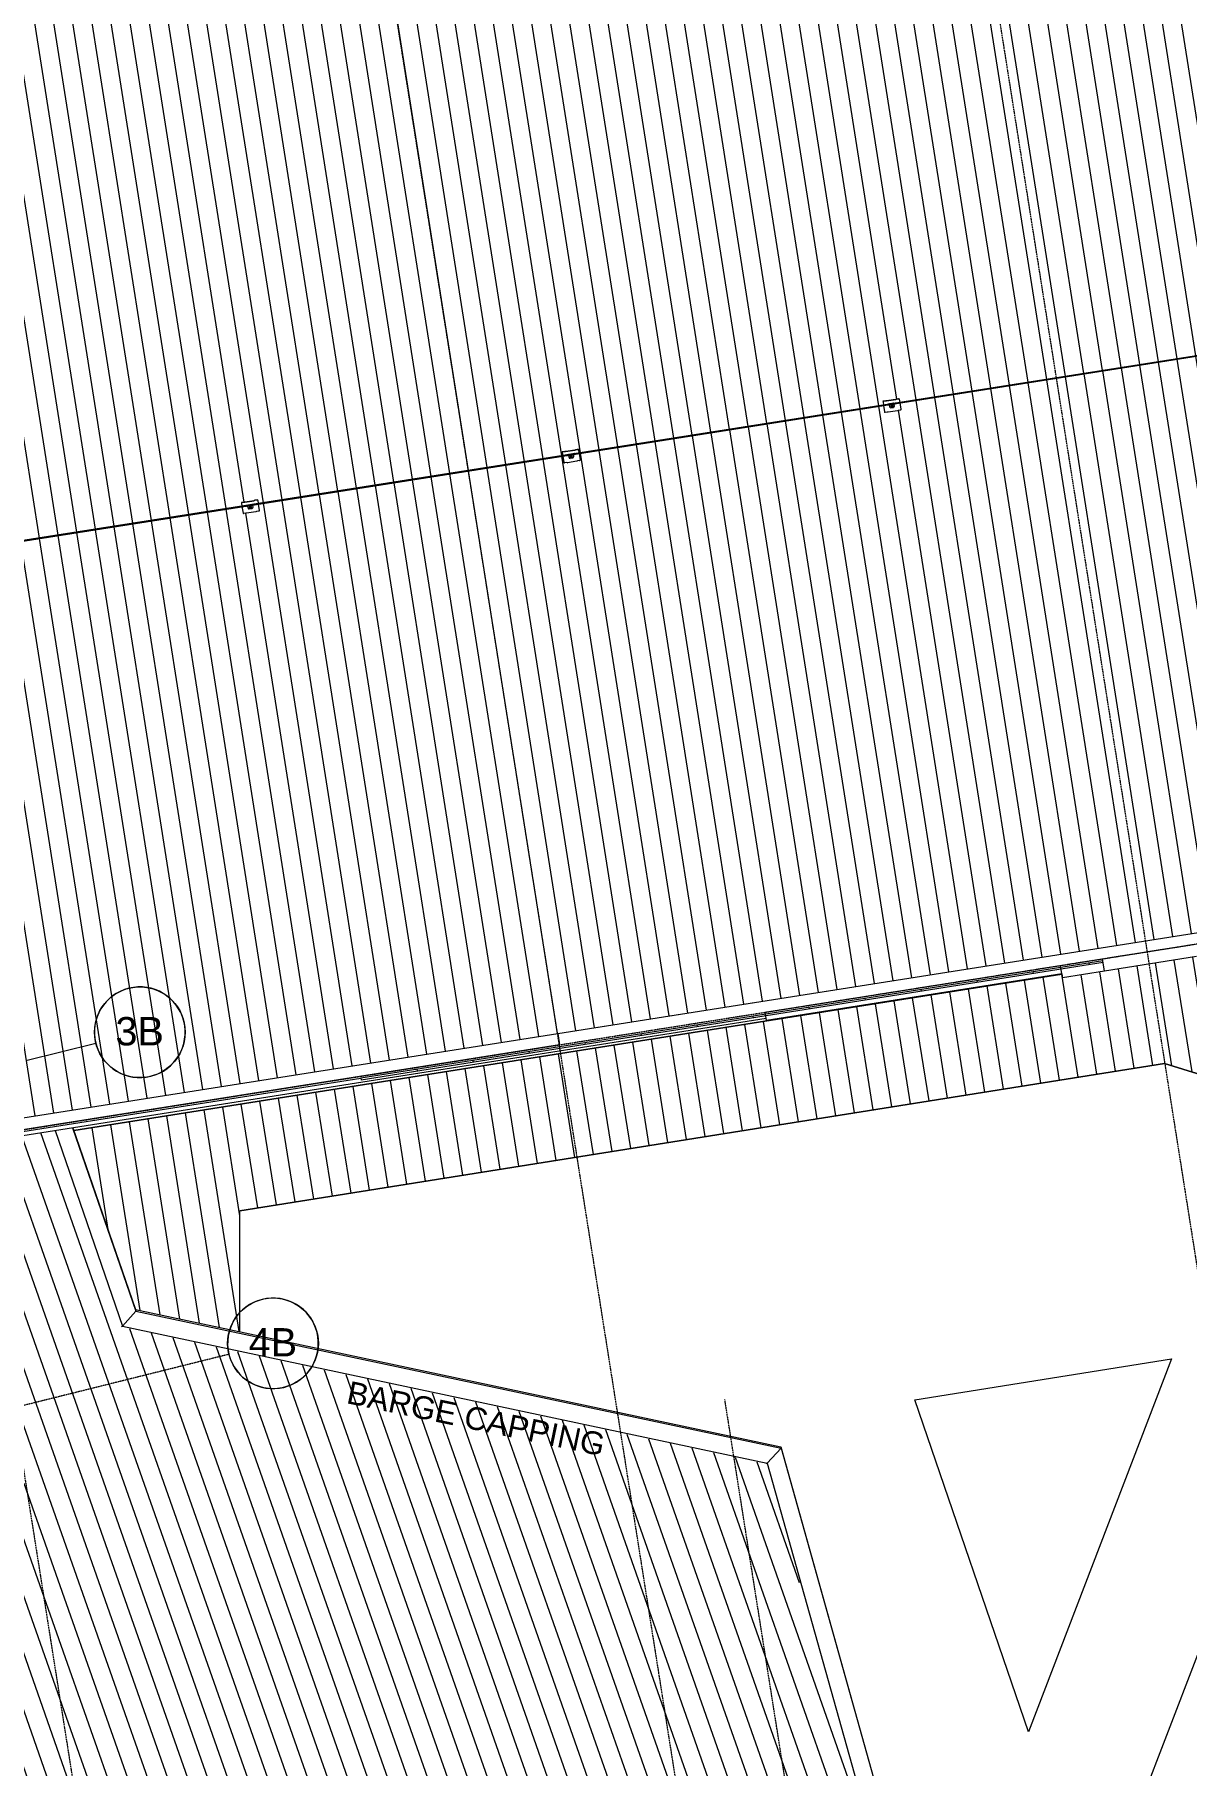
# Model space of a CAD drawing. Header units: millimetres. Extents: x -2355745 to -2216356, y 3958910 to 4068440.
# Drawn here: x -2318621 to -2298307, y 3987952 to 4018484 of the extents above; entities that cross this region are included whole.
import ezdxf

# ---------------------------------------------------------------- set-up
doc = ezdxf.new("R2010")
doc.units = ezdxf.units.MM
doc.linetypes.add('Grid Line', pattern=[21, 12, -3, 3, -3])
for name, color, linetype, lineweight in [('A-CLNG', 13, 'Continuous', 5), ('A-CLNG-PATT', 13, 'Continuous', 5), ('A-FLOR', 192, 'Continuous', 5), ('A-GENM', 13, 'Continuous', 5), ('A-ROOF', 132, 'Continuous', 5), ('A-ROOF-OTLN', 132, 'Continuous', 5), ('A-ROOF-PATT', 132, 'Continuous', 5), ('A-WALL', 113, 'Continuous', 5), ('C-TOPO', 7, 'Continuous', 5), ('G-ANNO-TEXT', 231, 'Continuous', 5), ('Q-SPCQ', 91, 'Continuous', 5), ('S-GRID', 1, 'Continuous', 5), ('S-GRID-IDEN', 1, 'Continuous', 5)]:
    doc.layers.add(name, color=color, linetype=linetype, lineweight=lineweight)
doc.styles.add('Arial', font='arial.ttf', dxfattribs={"height": 500})
doc.styles.add('Arial_1', font='arial.ttf', dxfattribs={"height": 400})

# ---------------------------------------------------------------- blocks, each defined once
blk = doc.blocks.new('Static Line_Sayfa_Metal Deck_Pan Mount - Up to 15 _ pitch - Max 2 Users-1847625-ROOF - Part B')
at = {"layer": 'Q-SPCQ'}
for p, q in [((-2241271, 4021785), (-2314823, 4010188)), ((-2314821, 4010180), (-2241269, 4021777)), ((-2303611, 4012024), (-2303660, 4012016)), ((-2303660, 4012016), (-2303611, 4012023)), ((-2303660, 4012016), (-2303660, 4012016)), ((-2303660, 4012016), (-2303658, 4012006)), ((-2303658, 4012006), (-2303658, 4012006)), ((-2303658, 4012006), (-2303649, 4011949)), ((-2303611, 4012023), (-2303650, 4012017)), ((-2303650, 4012017), (-2303613, 4012023)), ((-2303612, 4012023), (-2303599, 4012021)), ((-2303611, 4012023), (-2303611, 4012024)), ((-2303597, 4012021), (-2303610, 4012023)), ((-2303598, 4012021), (-2303434, 4012047)), ((-2303436, 4012047), (-2303596, 4012021)), ((-2303423, 4012053), (-2303435, 4012047)), ((-2303433, 4012047), (-2303421, 4012053)), ((-2303423, 4012053), (-2303373, 4012061)), ((-2303373, 4012061), (-2303423, 4012053)), ((-2303423, 4012053), (-2303423, 4012053)), ((-2303383, 4012059), (-2303422, 4012053)), ((-2303420, 4012053), (-2303383, 4012059)), ((-2303373, 4012061), (-2303373, 4012061)), ((-2303373, 4012061), (-2303372, 4012051)), ((-2303372, 4012051), (-2303372, 4012051)), ((-2303372, 4012051), (-2303363, 4011994)), ((-2303362, 4011987), (-2303344, 4011874)), ((-2303648, 4011942), (-2303630, 4011829)), ((-2303630, 4011829), (-2303629, 4011819)), ((-2303619, 4011820), (-2303629, 4011819)), ((-2303582, 4011826), (-2303619, 4011820)), ((-2303568, 4011824), (-2303581, 4011826)), ((-2303571, 4011964), (-2303576, 4011962)), ((-2303575, 4011957), (-2303576, 4011962)), ((-2303574, 4011952), (-2303575, 4011957)), ((-2303574, 4011952), (-2303570, 4011952)), ((-2303444, 4011984), (-2303569, 4011965)), ((-2303567, 4011952), (-2303442, 4011971)), ((-2303403, 4011850), (-2303567, 4011824)), ((-2303467, 4011982), (-2303546, 4011969)), ((-2303546, 4011969), (-2303546, 4011969)), ((-2303546, 4011969), (-2303546, 4011968)), ((-2303538, 4011914), (-2303544, 4011956)), ((-2303520, 4011932), (-2303520, 4011932)), ((-2303520, 4011902), (-2303471, 4011909)), ((-2303512, 4011933), (-2303512, 4011932)), ((-2303510, 4011933), (-2303510, 4011932)), ((-2303491, 4011935), (-2303491, 4011936)), ((-2303489, 4011936), (-2303489, 4011937)), ((-2303481, 4011938), (-2303481, 4011938)), ((-2303467, 4011980), (-2303467, 4011982)), ((-2303467, 4011982), (-2303467, 4011982)), ((-2303465, 4011968), (-2303459, 4011927)), ((-2303437, 4011984), (-2303442, 4011984)), ((-2303440, 4011972), (-2303436, 4011974)), ((-2303437, 4011984), (-2303436, 4011978)), ((-2303436, 4011978), (-2303436, 4011974)), ((-2303390, 4011856), (-2303402, 4011850)), ((-2303352, 4011862), (-2303389, 4011856)), ((-2303342, 4011864), (-2303351, 4011863)), ((-2303344, 4011874), (-2303342, 4011864)), ((-2309268, 4011132), (-2309318, 4011124)), ((-2309318, 4011124), (-2309268, 4011131)), ((-2309318, 4011124), (-2309318, 4011124)), ((-2309318, 4011124), (-2309316, 4011114)), ((-2309316, 4011114), (-2309316, 4011114)), ((-2309316, 4011114), (-2309307, 4011056)), ((-2309269, 4011131), (-2309308, 4011125)), ((-2309308, 4011125), (-2309270, 4011131)), ((-2309270, 4011131), (-2309256, 4011129)), ((-2309268, 4011131), (-2309268, 4011132)), ((-2309255, 4011129), (-2309268, 4011131)), ((-2309256, 4011129), (-2309092, 4011155)), ((-2309093, 4011154), (-2309254, 4011129)), ((-2309229, 4011072), (-2309233, 4011070)), ((-2309102, 4011092), (-2309227, 4011072)), ((-2309225, 4011060), (-2309100, 4011079)), ((-2309125, 4011090), (-2309204, 4011077)), ((-2309204, 4011077), (-2309204, 4011077)), ((-2309204, 4011077), (-2309204, 4011076)), ((-2309125, 4011088), (-2309125, 4011090)), ((-2309125, 4011090), (-2309125, 4011090)), ((-2309123, 4011076), (-2309116, 4011034)), ((-2309095, 4011092), (-2309099, 4011092)), ((-2309097, 4011080), (-2309093, 4011082)), ((-2309095, 4011092), (-2309094, 4011086)), ((-2309094, 4011086), (-2309093, 4011082)), ((-2309081, 4011161), (-2309092, 4011155)), ((-2309091, 4011155), (-2309079, 4011161)), ((-2309081, 4011161), (-2309031, 4011169)), ((-2309031, 4011169), (-2309081, 4011161)), ((-2309081, 4011161), (-2309081, 4011161)), ((-2309041, 4011167), (-2309080, 4011161)), ((-2309078, 4011161), (-2309041, 4011167)), ((-2309031, 4011169), (-2309031, 4011169)), ((-2309031, 4011169), (-2309030, 4011159)), ((-2309030, 4011159), (-2309030, 4011159)), ((-2309030, 4011159), (-2309021, 4011102)), ((-2309019, 4011095), (-2309002, 4010982)), ((-2309306, 4011050), (-2309288, 4010936)), ((-2309288, 4010936), (-2309287, 4010927)), ((-2309277, 4010928), (-2309287, 4010927)), ((-2309239, 4010934), (-2309277, 4010928)), ((-2309225, 4010932), (-2309238, 4010934)), ((-2309232, 4011065), (-2309233, 4011070)), ((-2309232, 4011060), (-2309232, 4011064)), ((-2309232, 4011060), (-2309227, 4011059)), ((-2309061, 4010958), (-2309225, 4010932)), ((-2309195, 4011022), (-2309202, 4011064)), ((-2309178, 4011040), (-2309178, 4011040)), ((-2309178, 4011010), (-2309129, 4011017)), ((-2309170, 4011041), (-2309170, 4011040)), ((-2309168, 4011040), (-2309167, 4011040)), ((-2309148, 4011043), (-2309148, 4011043)), ((-2309146, 4011044), (-2309146, 4011045)), ((-2309138, 4011046), (-2309138, 4011046)), ((-2309048, 4010964), (-2309060, 4010958)), ((-2309010, 4010970), (-2309047, 4010964)), ((-2309000, 4010972), (-2309009, 4010971)), ((-2309002, 4010982), (-2309000, 4010972)), ((-2314822, 4010188), (-2320433, 4009305)), ((-2320430, 4009297), (-2314820, 4010180)), ((-2314926, 4010239), (-2314975, 4010232)), ((-2314975, 4010231), (-2314926, 4010239)), ((-2314975, 4010232), (-2314975, 4010231)), ((-2314975, 4010231), (-2314974, 4010221)), ((-2314974, 4010222), (-2314974, 4010221)), ((-2314974, 4010221), (-2314965, 4010165)), ((-2314927, 4010239), (-2314965, 4010233)), ((-2314965, 4010233), (-2314928, 4010239)), ((-2314964, 4010158), (-2314946, 4010044)), ((-2314927, 4010239), (-2314914, 4010237)), ((-2314913, 4010237), (-2314926, 4010239)), ((-2314926, 4010239), (-2314926, 4010239)), ((-2314913, 4010237), (-2314749, 4010262)), ((-2314751, 4010262), (-2314912, 4010237)), ((-2314887, 4010180), (-2314891, 4010178)), ((-2314890, 4010172), (-2314891, 4010178)), ((-2314889, 4010168), (-2314890, 4010172)), ((-2314889, 4010168), (-2314885, 4010167)), ((-2314759, 4010200), (-2314885, 4010180)), ((-2314883, 4010167), (-2314757, 4010187)), ((-2314783, 4010198), (-2314862, 4010185)), ((-2314862, 4010185), (-2314862, 4010185)), ((-2314862, 4010185), (-2314861, 4010184)), ((-2314853, 4010130), (-2314860, 4010172)), ((-2314782, 4010196), (-2314783, 4010198)), ((-2314783, 4010198), (-2314783, 4010197)), ((-2314781, 4010184), (-2314774, 4010142)), ((-2314753, 4010200), (-2314757, 4010200)), ((-2314755, 4010188), (-2314751, 4010189)), ((-2314753, 4010200), (-2314752, 4010194)), ((-2314752, 4010194), (-2314751, 4010190)), ((-2314738, 4010269), (-2314750, 4010263)), ((-2314749, 4010263), (-2314737, 4010269)), ((-2314738, 4010269), (-2314689, 4010277)), ((-2314689, 4010277), (-2314738, 4010269)), ((-2314738, 4010269), (-2314738, 4010269)), ((-2314699, 4010275), (-2314737, 4010269)), ((-2314736, 4010269), (-2314699, 4010275)), ((-2314689, 4010277), (-2314689, 4010277)), ((-2314689, 4010277), (-2314687, 4010267)), ((-2314687, 4010267), (-2314687, 4010267)), ((-2314687, 4010267), (-2314678, 4010210)), ((-2314677, 4010203), (-2314659, 4010089)), ((-2314946, 4010044), (-2314944, 4010035)), ((-2314935, 4010036), (-2314944, 4010035)), ((-2314897, 4010042), (-2314934, 4010036)), ((-2314883, 4010040), (-2314896, 4010042)), ((-2314718, 4010066), (-2314882, 4010040)), ((-2314836, 4010117), (-2314786, 4010125)), ((-2314835, 4010148), (-2314835, 4010148)), ((-2314827, 4010149), (-2314827, 4010148)), ((-2314825, 4010148), (-2314825, 4010148)), ((-2314806, 4010151), (-2314806, 4010151)), ((-2314804, 4010152), (-2314804, 4010152)), ((-2314796, 4010154), (-2314796, 4010154)), ((-2314706, 4010072), (-2314717, 4010066)), ((-2314668, 4010078), (-2314705, 4010072)), ((-2314658, 4010080), (-2314666, 4010078)), ((-2314659, 4010089), (-2314658, 4010080))]:
    blk.add_line(p, q, dxfattribs=at)
at = {"layer": 'Q-SPCQ', "flags": 128}
for points in [[(-2303571, 4011964), (-2303571, 4011964), (-2303571, 4011964), (-2303570, 4011964), (-2303570, 4011964), (-2303570, 4011964), (-2303569, 4011965)], [(-2303567, 4011952), (-2303568, 4011952), (-2303568, 4011952), (-2303568, 4011952), (-2303569, 4011952), (-2303569, 4011952), (-2303570, 4011952)], [(-2303512, 4011932), (-2303512, 4011932), (-2303512, 4011931), (-2303512, 4011931), (-2303511, 4011931), (-2303511, 4011930), (-2303511, 4011930), (-2303511, 4011929), (-2303511, 4011929), (-2303510, 4011928), (-2303510, 4011928), (-2303510, 4011928), (-2303510, 4011927), (-2303509, 4011927), (-2303509, 4011927), (-2303509, 4011926), (-2303508, 4011926), (-2303508, 4011926), (-2303508, 4011925), (-2303507, 4011925), (-2303507, 4011925), (-2303507, 4011924), (-2303506, 4011924), (-2303506, 4011924), (-2303505, 4011924), (-2303505, 4011923), (-2303505, 4011923), (-2303504, 4011923), (-2303504, 4011923), (-2303503, 4011923), (-2303503, 4011923), (-2303502, 4011923), (-2303502, 4011923), (-2303501, 4011923), (-2303501, 4011923), (-2303500, 4011922), (-2303500, 4011922), (-2303499, 4011923), (-2303499, 4011923), (-2303499, 4011923), (-2303498, 4011923)], [(-2303510, 4011932), (-2303510, 4011932), (-2303510, 4011932), (-2303510, 4011931), (-2303509, 4011931), (-2303509, 4011931), (-2303509, 4011930), (-2303509, 4011930), (-2303509, 4011929), (-2303509, 4011929), (-2303508, 4011929), (-2303508, 4011928), (-2303508, 4011928), (-2303508, 4011928), (-2303508, 4011928), (-2303507, 4011927), (-2303507, 4011927), (-2303507, 4011927), (-2303506, 4011926), (-2303506, 4011926), (-2303506, 4011926), (-2303505, 4011926), (-2303505, 4011926), (-2303505, 4011925), (-2303504, 4011925), (-2303504, 4011925), (-2303504, 4011925), (-2303503, 4011925), (-2303503, 4011925), (-2303503, 4011925), (-2303502, 4011924), (-2303502, 4011924), (-2303501, 4011924), (-2303501, 4011924), (-2303501, 4011924), (-2303500, 4011924), (-2303500, 4011924), (-2303500, 4011924), (-2303499, 4011924), (-2303499, 4011924), (-2303499, 4011924)], [(-2303499, 4011924), (-2303498, 4011924), (-2303498, 4011924), (-2303498, 4011925), (-2303497, 4011925), (-2303497, 4011925), (-2303496, 4011925), (-2303496, 4011925), (-2303496, 4011925), (-2303495, 4011925), (-2303495, 4011926), (-2303495, 4011926), (-2303494, 4011926), (-2303494, 4011926), (-2303494, 4011927), (-2303494, 4011927), (-2303493, 4011927), (-2303493, 4011927), (-2303493, 4011928), (-2303493, 4011928), (-2303492, 4011928), (-2303492, 4011929), (-2303492, 4011929), (-2303492, 4011929), (-2303492, 4011930), (-2303491, 4011930), (-2303491, 4011930), (-2303491, 4011931), (-2303491, 4011931), (-2303491, 4011931), (-2303491, 4011932), (-2303491, 4011932), (-2303491, 4011933), (-2303491, 4011933), (-2303491, 4011933), (-2303491, 4011934), (-2303491, 4011934), (-2303491, 4011935), (-2303491, 4011935), (-2303491, 4011935), (-2303491, 4011935)], [(-2303498, 4011923), (-2303498, 4011923), (-2303498, 4011923), (-2303497, 4011923), (-2303497, 4011923), (-2303496, 4011923), (-2303496, 4011923), (-2303495, 4011924), (-2303495, 4011924), (-2303494, 4011924), (-2303494, 4011924), (-2303494, 4011925), (-2303493, 4011925), (-2303493, 4011925), (-2303493, 4011925), (-2303492, 4011926), (-2303492, 4011926), (-2303492, 4011926), (-2303491, 4011927), (-2303491, 4011927), (-2303491, 4011927), (-2303490, 4011928), (-2303490, 4011928), (-2303490, 4011929), (-2303490, 4011929), (-2303490, 4011929), (-2303489, 4011930), (-2303489, 4011930), (-2303489, 4011931), (-2303489, 4011931), (-2303489, 4011932), (-2303489, 4011932), (-2303489, 4011933), (-2303489, 4011933), (-2303489, 4011934), (-2303489, 4011934), (-2303489, 4011935), (-2303489, 4011935), (-2303489, 4011935), (-2303489, 4011936), (-2303489, 4011936)], [(-2303444, 4011984), (-2303444, 4011984), (-2303443, 4011984), (-2303443, 4011984), (-2303442, 4011984), (-2303442, 4011984), (-2303442, 4011984)], [(-2303440, 4011972), (-2303440, 4011972), (-2303440, 4011972), (-2303441, 4011972), (-2303441, 4011972), (-2303442, 4011971), (-2303442, 4011971)], [(-2309229, 4011072), (-2309229, 4011072), (-2309228, 4011072), (-2309228, 4011072), (-2309228, 4011072), (-2309227, 4011072), (-2309227, 4011072)], [(-2309102, 4011092), (-2309101, 4011092), (-2309101, 4011092), (-2309100, 4011092), (-2309100, 4011092), (-2309100, 4011092), (-2309099, 4011092)], [(-2309097, 4011080), (-2309098, 4011080), (-2309098, 4011080), (-2309099, 4011080), (-2309099, 4011079), (-2309099, 4011079), (-2309100, 4011079)], [(-2309225, 4011060), (-2309225, 4011059), (-2309226, 4011059), (-2309226, 4011059), (-2309226, 4011059), (-2309227, 4011059), (-2309227, 4011059)], [(-2309170, 4011040), (-2309169, 4011040), (-2309169, 4011039), (-2309169, 4011039), (-2309169, 4011038), (-2309169, 4011038), (-2309169, 4011038), (-2309169, 4011037), (-2309168, 4011037), (-2309168, 4011036), (-2309168, 4011036), (-2309168, 4011036), (-2309167, 4011035), (-2309167, 4011035), (-2309167, 4011034), (-2309167, 4011034), (-2309166, 4011034), (-2309166, 4011033), (-2309165, 4011033), (-2309165, 4011033), (-2309165, 4011033), (-2309164, 4011032), (-2309164, 4011032), (-2309164, 4011032), (-2309163, 4011032), (-2309163, 4011031), (-2309162, 4011031), (-2309162, 4011031), (-2309161, 4011031), (-2309161, 4011031), (-2309160, 4011031), (-2309160, 4011031), (-2309160, 4011030), (-2309159, 4011030), (-2309159, 4011030), (-2309158, 4011030), (-2309158, 4011030), (-2309157, 4011030), (-2309157, 4011030), (-2309156, 4011031), (-2309156, 4011031)], [(-2309167, 4011040), (-2309167, 4011040), (-2309167, 4011040), (-2309167, 4011039), (-2309167, 4011039), (-2309167, 4011038), (-2309167, 4011038), (-2309167, 4011038), (-2309167, 4011037), (-2309166, 4011037), (-2309166, 4011037), (-2309166, 4011036), (-2309166, 4011036), (-2309165, 4011036), (-2309165, 4011035), (-2309165, 4011035), (-2309165, 4011035), (-2309164, 4011035), (-2309164, 4011034), (-2309164, 4011034), (-2309163, 4011034), (-2309163, 4011034), (-2309163, 4011033), (-2309162, 4011033), (-2309162, 4011033), (-2309162, 4011033), (-2309161, 4011033), (-2309161, 4011033), (-2309161, 4011033), (-2309160, 4011032), (-2309160, 4011032), (-2309160, 4011032), (-2309159, 4011032), (-2309159, 4011032), (-2309158, 4011032), (-2309158, 4011032), (-2309158, 4011032), (-2309157, 4011032), (-2309157, 4011032), (-2309157, 4011032), (-2309156, 4011032)], [(-2309156, 4011031), (-2309156, 4011031), (-2309155, 4011031), (-2309155, 4011031), (-2309154, 4011031), (-2309154, 4011031), (-2309153, 4011031), (-2309153, 4011031), (-2309153, 4011032), (-2309152, 4011032), (-2309152, 4011032), (-2309151, 4011032), (-2309151, 4011033), (-2309151, 4011033), (-2309150, 4011033), (-2309150, 4011034), (-2309150, 4011034), (-2309149, 4011034), (-2309149, 4011035), (-2309149, 4011035), (-2309148, 4011035), (-2309148, 4011036), (-2309148, 4011036), (-2309148, 4011037), (-2309147, 4011037), (-2309147, 4011037), (-2309147, 4011038), (-2309147, 4011038), (-2309147, 4011039), (-2309147, 4011039), (-2309146, 4011040), (-2309146, 4011040), (-2309146, 4011041), (-2309146, 4011041), (-2309146, 4011041), (-2309146, 4011042), (-2309146, 4011042), (-2309146, 4011043), (-2309146, 4011043), (-2309146, 4011044), (-2309146, 4011044)], [(-2309156, 4011032), (-2309156, 4011032), (-2309156, 4011032), (-2309155, 4011032), (-2309155, 4011033), (-2309155, 4011033), (-2309154, 4011033), (-2309154, 4011033), (-2309153, 4011033), (-2309153, 4011033), (-2309153, 4011034), (-2309152, 4011034), (-2309152, 4011034), (-2309152, 4011034), (-2309152, 4011034), (-2309151, 4011035), (-2309151, 4011035), (-2309151, 4011035), (-2309150, 4011036), (-2309150, 4011036), (-2309150, 4011036), (-2309150, 4011037), (-2309150, 4011037), (-2309149, 4011037), (-2309149, 4011038), (-2309149, 4011038), (-2309149, 4011038), (-2309149, 4011039), (-2309149, 4011039), (-2309149, 4011039), (-2309148, 4011040), (-2309148, 4011040), (-2309148, 4011041), (-2309148, 4011041), (-2309148, 4011041), (-2309148, 4011042), (-2309148, 4011042), (-2309148, 4011042), (-2309148, 4011043), (-2309148, 4011043), (-2309148, 4011043)], [(-2314887, 4010180), (-2314886, 4010180), (-2314886, 4010180), (-2314886, 4010180), (-2314885, 4010180), (-2314885, 4010180), (-2314885, 4010180)], [(-2314883, 4010167), (-2314883, 4010167), (-2314883, 4010167), (-2314884, 4010167), (-2314884, 4010167), (-2314885, 4010167), (-2314885, 4010167)], [(-2314759, 4010200), (-2314759, 4010200), (-2314759, 4010200), (-2314758, 4010200), (-2314758, 4010200), (-2314757, 4010200), (-2314757, 4010200)], [(-2314755, 4010188), (-2314755, 4010188), (-2314756, 4010188), (-2314756, 4010187), (-2314757, 4010187), (-2314757, 4010187), (-2314757, 4010187)], [(-2314827, 4010148), (-2314827, 4010148), (-2314827, 4010147), (-2314827, 4010147), (-2314827, 4010146), (-2314827, 4010146), (-2314826, 4010145), (-2314826, 4010145), (-2314826, 4010145), (-2314826, 4010144), (-2314826, 4010144), (-2314825, 4010143), (-2314825, 4010143), (-2314825, 4010143), (-2314825, 4010142), (-2314824, 4010142), (-2314824, 4010142), (-2314824, 4010141), (-2314823, 4010141), (-2314823, 4010141), (-2314822, 4010140), (-2314822, 4010140), (-2314822, 4010140), (-2314821, 4010140), (-2314821, 4010139), (-2314820, 4010139), (-2314820, 4010139), (-2314820, 4010139), (-2314819, 4010139), (-2314819, 4010139), (-2314818, 4010139), (-2314818, 4010138), (-2314817, 4010138), (-2314817, 4010138), (-2314816, 4010138), (-2314816, 4010138), (-2314815, 4010138), (-2314815, 4010138), (-2314814, 4010138), (-2314814, 4010138), (-2314814, 4010138)], [(-2314825, 4010148), (-2314825, 4010148), (-2314825, 4010147), (-2314825, 4010147), (-2314825, 4010147), (-2314825, 4010146), (-2314825, 4010146), (-2314824, 4010146), (-2314824, 4010145), (-2314824, 4010145), (-2314824, 4010145), (-2314824, 4010144), (-2314823, 4010144), (-2314823, 4010144), (-2314823, 4010143), (-2314823, 4010143), (-2314822, 4010143), (-2314822, 4010142), (-2314822, 4010142), (-2314821, 4010142), (-2314821, 4010142), (-2314821, 4010142), (-2314821, 4010141), (-2314820, 4010141), (-2314820, 4010141), (-2314819, 4010141), (-2314819, 4010141), (-2314819, 4010141), (-2314818, 4010140), (-2314818, 4010140), (-2314818, 4010140), (-2314817, 4010140), (-2314817, 4010140), (-2314817, 4010140), (-2314816, 4010140), (-2314816, 4010140), (-2314815, 4010140), (-2314815, 4010140), (-2314815, 4010140), (-2314814, 4010140), (-2314814, 4010140)], [(-2314814, 4010138), (-2314813, 4010139), (-2314813, 4010139), (-2314812, 4010139), (-2314812, 4010139), (-2314812, 4010139), (-2314811, 4010139), (-2314811, 4010139), (-2314810, 4010140), (-2314810, 4010140), (-2314809, 4010140), (-2314809, 4010140), (-2314809, 4010141), (-2314808, 4010141), (-2314808, 4010141), (-2314808, 4010141), (-2314807, 4010142), (-2314807, 4010142), (-2314807, 4010142), (-2314806, 4010143), (-2314806, 4010143), (-2314806, 4010144), (-2314806, 4010144), (-2314805, 4010144), (-2314805, 4010145), (-2314805, 4010145), (-2314805, 4010146), (-2314805, 4010146), (-2314804, 4010147), (-2314804, 4010147), (-2314804, 4010147), (-2314804, 4010148), (-2314804, 4010148), (-2314804, 4010149), (-2314804, 4010149), (-2314804, 4010150), (-2314804, 4010150), (-2314804, 4010151), (-2314804, 4010151), (-2314804, 4010152), (-2314804, 4010152)], [(-2314814, 4010140), (-2314814, 4010140), (-2314813, 4010140), (-2314813, 4010140), (-2314813, 4010140), (-2314812, 4010141), (-2314812, 4010141), (-2314812, 4010141), (-2314811, 4010141), (-2314811, 4010141), (-2314810, 4010141), (-2314810, 4010142), (-2314810, 4010142), (-2314810, 4010142), (-2314809, 4010142), (-2314809, 4010143), (-2314809, 4010143), (-2314808, 4010143), (-2314808, 4010143), (-2314808, 4010144), (-2314808, 4010144), (-2314807, 4010144), (-2314807, 4010145), (-2314807, 4010145), (-2314807, 4010145), (-2314807, 4010146), (-2314807, 4010146), (-2314806, 4010147), (-2314806, 4010147), (-2314806, 4010147), (-2314806, 4010148), (-2314806, 4010148), (-2314806, 4010148), (-2314806, 4010149), (-2314806, 4010149), (-2314806, 4010150), (-2314806, 4010150), (-2314806, 4010150), (-2314806, 4010151), (-2314806, 4010151), (-2314806, 4010151)]]:
    blk.add_lwpolyline(points, dxfattribs=at)
at = {"layer": 'Q-SPCQ'}
for centre, major_axis, ratio, start_param, end_param in [((-2303648, 4012007), (9.88, 1.56), 0.996195, 1.570796, 3.141593), ((-2303648, 4012007), (9.88, 1.56), 0.996195, 1.570796, 3.141593), ((-2303613, 4012023), (0.988, 0.156), 0.087156, 0.252159, 1.570796), ((-2303611, 4012023), (0.988, 0.156), 0.087156, 0.252159, 1.570796), ((-2303598, 4012021), (0.988, 0.156), 0.087156, 3.393752, 4.712389), ((-2303596, 4012021), (0.988, 0.156), 0.087156, 4.492616, 4.712389), ((-2303596, 4012021), (0.988, 0.156), 0.087156, 3.393752, 3.833298), ((-2303436, 4012047), (0.988, 0.156), 0.087156, 4.712389, 4.932162), ((-2303436, 4012047), (0.988, 0.156), 0.087156, 5.371707, 6.031026), ((-2303434, 4012047), (0.988, 0.156), 0.087156, 4.712389, 6.031026), ((-2303422, 4012053), (0.988, 0.156), 0.087156, 1.570796, 2.889433), ((-2303420, 4012053), (0.988, 0.156), 0.087156, 1.570796, 2.889433), ((-2303382, 4012049), (9.88, 1.56), 0.996195, 0.785398, 1.570796), ((-2303382, 4012049), (9.88, 1.56), 0.996195, 0, 1.570796), ((-2303382, 4012049), (9.88, 1.56), 0.996195, 0, 0.261799), ((-2303621, 4011830), (9.88, 1.56), 0.996195, 3.141593, 4.712389), ((-2303621, 4011830), (9.88, 1.56), 0.996195, 3.403392, 4.692006), ((-2303582, 4011826), (0.988, 0.156), 0.087156, 0.252159, 1.570796), ((-2303567, 4011824), (0.988, 0.156), 0.087156, 3.393752, 4.712389), ((-2303608, 4011957), (69.1, 10.9), 0.087156, 0.229391, 0.458783), ((-2303523, 4011916), (14.8, 2.3), 0.996195, 3.141593, 4.712389), ((-2303523, 4011917), (14.8, 2.3), 0.996195, 3.435816, 4.147516), ((-2303500, 4011935), (19.6, 3.1), 0.996195, 1.570796, 4.712389), ((-2303500, 4011935), (19.6, 3.1), 0.996195, 1.570796, 3.141593), ((-2303500, 4011935), (11.6, 1.8), 0.996195, 1.570796, 4.712389), ((-2303500, 4011935), (19.6, 3.1), 0.996195, 0, 1.570796), ((-2303500, 4011935), (19.6, 3.1), 0.996195, 4.712389, 7.853982), ((-2303500, 4011935), (11.6, 1.8), 0.996195, 4.712389, 7.853982), ((-2303405, 4011989), (69.1, 10.9), 0.087156, 2.68281, 2.912201), ((-2303473, 4011924), (14.8, 2.3), 0.996195, 4.712389, 6.283185), ((-2303473, 4011924), (14.8, 2.3), 0.996195, 5.565007, 5.954166), ((-2303403, 4011850), (0.988, 0.156), 0.087156, 4.712389, 6.031026), ((-2303389, 4011856), (0.988, 0.156), 0.087156, 1.570796, 2.889433), ((-2303354, 4011872), (9.88, 1.56), 0.996195, 4.712389, 6.283185), ((-2303354, 4011872), (9.88, 1.56), 0.996195, 4.974188, 6.283185), ((-2309306, 4011115), (9.88, 1.56), 0.996195, 1.570796, 3.141593), ((-2309306, 4011115), (9.88, 1.56), 0.996195, 1.570796, 3.141593), ((-2309270, 4011131), (0.988, 0.156), 0.087156, 0.252159, 1.570796), ((-2309269, 4011131), (0.988, 0.156), 0.087156, 0.252159, 1.570796), ((-2309256, 4011129), (0.988, 0.156), 0.087156, 3.393752, 4.712389), ((-2309254, 4011129), (0.988, 0.156), 0.087156, 3.393752, 3.833298), ((-2309254, 4011129), (0.988, 0.156), 0.087156, 4.492616, 4.712389), ((-2309266, 4011065), (69.1, 10.9), 0.087156, 0.229391, 0.458783), ((-2309063, 4011097), (69.1, 10.9), 0.087156, 2.68281, 2.912201), ((-2309093, 4011155), (0.988, 0.156), 0.087156, 5.371707, 6.031026), ((-2309093, 4011155), (0.988, 0.156), 0.087156, 4.712389, 4.932162), ((-2309092, 4011155), (0.988, 0.156), 0.087156, 4.712389, 6.031026), ((-2309080, 4011161), (0.988, 0.156), 0.087156, 1.570796, 2.889433), ((-2309078, 4011161), (0.988, 0.156), 0.087156, 1.570796, 2.889433), ((-2309039, 4011157), (9.88, 1.56), 0.996195, 0.785398, 1.570796), ((-2309039, 4011157), (9.88, 1.56), 0.996195, 0, 1.570796), ((-2309039, 4011157), (9.88, 1.56), 0.996195, 0, 0.261799), ((-2309278, 4010938), (9.88, 1.56), 0.996195, 3.141593, 4.712389), ((-2309278, 4010938), (9.88, 1.56), 0.996195, 3.403392, 4.692006), ((-2309239, 4010934), (0.988, 0.156), 0.087156, 0.252159, 1.570796), ((-2309225, 4010932), (0.988, 0.156), 0.087156, 3.393752, 4.712389), ((-2309180, 4011024), (14.8, 2.3), 0.996195, 3.141593, 4.712389), ((-2309181, 4011025), (14.8, 2.3), 0.996195, 3.435816, 4.147516), ((-2309158, 4011043), (19.6, 3.1), 0.996195, 1.570796, 3.141593), ((-2309158, 4011043), (19.6, 3.1), 0.996195, 1.570796, 4.712389), ((-2309158, 4011043), (11.6, 1.8), 0.996195, 1.570796, 4.712389), ((-2309158, 4011043), (19.6, 3.1), 0.996195, 0, 1.570796), ((-2309158, 4011043), (19.6, 3.1), 0.996195, 4.712389, 7.853982), ((-2309158, 4011043), (11.6, 1.8), 0.996195, 4.712389, 7.853982), ((-2309131, 4011032), (14.8, 2.3), 0.996195, 4.712389, 6.283185), ((-2309131, 4011032), (14.8, 2.3), 0.996195, 5.565007, 5.954166), ((-2309061, 4010958), (0.988, 0.156), 0.087156, 4.712389, 6.031026), ((-2309047, 4010964), (0.988, 0.156), 0.087156, 1.570796, 2.889433), ((-2309011, 4010980), (9.88, 1.56), 0.996195, 4.712389, 6.283185), ((-2309012, 4010980), (9.88, 1.56), 0.996195, 4.974188, 6.283185), ((-2314964, 4010223), (9.88, 1.56), 0.996195, 1.570796, 3.141593), ((-2314964, 4010223), (9.88, 1.56), 0.996195, 1.570796, 3.141593), ((-2314928, 4010239), (0.988, 0.156), 0.087156, 0.252159, 1.570796), ((-2314927, 4010239), (0.988, 0.156), 0.087156, 0.252159, 1.570796), ((-2314913, 4010237), (0.988, 0.156), 0.087156, 3.393752, 4.712389), ((-2314912, 4010237), (0.988, 0.156), 0.087156, 3.393752, 3.833298), ((-2314912, 4010237), (0.988, 0.156), 0.087156, 4.492616, 4.712389), ((-2314923, 4010173), (69.1, 10.9), 0.087156, 0.229391, 0.458783), ((-2314816, 4010151), (19.6, 3.1), 0.996195, 1.570796, 3.141593), ((-2314816, 4010151), (19.6, 3.1), 0.996195, 1.570796, 4.712389), ((-2314816, 4010151), (11.6, 1.8), 0.996195, 1.570796, 4.712389), ((-2314816, 4010151), (19.6, 3.1), 0.996195, 0, 1.570796), ((-2314816, 4010151), (19.6, 3.1), 0.996195, 4.712389, 7.853982), ((-2314816, 4010151), (11.6, 1.8), 0.996195, 4.712389, 7.853982), ((-2314720, 4010205), (69.1, 10.9), 0.087156, 2.68281, 2.912201), ((-2314751, 4010262), (0.988, 0.156), 0.087156, 4.712389, 4.932162), ((-2314751, 4010262), (0.988, 0.156), 0.087156, 5.371707, 6.031026), ((-2314749, 4010263), (0.988, 0.156), 0.087156, 4.712389, 6.031026), ((-2314737, 4010269), (0.988, 0.156), 0.087156, 1.570796, 2.889433), ((-2314736, 4010269), (0.988, 0.156), 0.087156, 1.570796, 2.889433), ((-2314697, 4010265), (9.88, 1.56), 0.996195, 0, 1.570796), ((-2314697, 4010265), (9.88, 1.56), 0.996195, 0.785398, 1.570796), ((-2314697, 4010265), (9.88, 1.56), 0.996195, 0, 0.261799), ((-2314936, 4010046), (9.88, 1.56), 0.996195, 3.141593, 4.712389), ((-2314936, 4010046), (9.88, 1.56), 0.996195, 3.403392, 4.692006), ((-2314897, 4010042), (0.988, 0.156), 0.087156, 0.252159, 1.570796), ((-2314882, 4010040), (0.988, 0.156), 0.087156, 3.393752, 4.712389), ((-2314838, 4010132), (14.8, 2.3), 0.996195, 3.141593, 4.712389), ((-2314838, 4010132), (14.8, 2.3), 0.996195, 3.435816, 4.147516), ((-2314789, 4010140), (14.8, 2.3), 0.996195, 4.712389, 6.283185), ((-2314789, 4010140), (14.8, 2.3), 0.996195, 5.565007, 5.954166), ((-2314718, 4010066), (0.988, 0.156), 0.087156, 4.712389, 6.031026), ((-2314705, 4010072), (0.988, 0.156), 0.087156, 1.570796, 2.889433), ((-2314669, 4010088), (9.88, 1.56), 0.996195, 4.712389, 6.283185), ((-2314669, 4010088), (9.88, 1.56), 0.996195, 4.974188, 6.283185)]:
    blk.add_ellipse(centre, major_axis=major_axis, ratio=ratio, start_param=start_param, end_param=end_param, dxfattribs=at)
blk = doc.blocks.new('Roof Gutters3 - Roof Gutters-1885272-ROOF - Part B')
at = {"layer": 'A-ROOF'}
for p, q in [((-2317951, 3999199), (-2316839, 3995967)), ((-2317948, 3999200), (-2316844, 3995993)), ((-2318261, 3999150), (-2317074, 3995702)), ((-2316839, 3995967), (-2317074, 3995702)), ((-2316844, 3995993), (-2305461, 3993573)), ((-2316844, 3995993), (-2316839, 3995967)), ((-2316839, 3995967), (-2305456, 3993548)), ((-2317074, 3995702), (-2317088, 3995686)), ((-2317074, 3995702), (-2305703, 3993285)), ((-2305456, 3993548), (-2305703, 3993285)), ((-2305461, 3993573), (-2298136, 3967458)), ((-2305461, 3993573), (-2305456, 3993548)), ((-2305456, 3993548), (-2298132, 3967435)), ((-2305703, 3993285), (-2305718, 3993269)), ((-2305703, 3993285), (-2298452, 3967434))]:
    blk.add_line(p, q, dxfattribs=at)
blk = doc.blocks.new('Generic Models 20 - Generic Models 13-2246191-ROOF - Part B')
at = {"layer": 'A-GENM'}
for p, q in [((-2299787, 4002181), (-2298163, 4002439)), ((-2298129, 4002221), (-2299753, 4001964)), ((-2305735, 4001239), (-2300527, 4002064)), ((-2300503, 4001916), (-2305711, 4001091)), ((-2300527, 4002064), (-2299787, 4002181)), ((-2300503, 4001916), (-2300527, 4002064)), ((-2300503, 4001916), (-2300492, 4001847)), ((-2299753, 4001964), (-2300492, 4001847)), ((-2299753, 4001964), (-2299787, 4002181)), ((-2305711, 4001091), (-2305735, 4001239))]:
    blk.add_line(p, q, dxfattribs=at)
blk = doc.blocks.new('Area 51 Ceiling - External FC - Area 51 Ceiling - External FC-2924300-ROOF - Part B')
at = {"layer": 'A-CLNG-PATT'}
h = blk.add_hatch(dxfattribs=at)
h.set_pattern_fill('FP_12', color=256, style=0, pattern_type=2)
h.set_pattern_definition([(189, (-2230824.5, 4012946.4), (374.93, -2367.2), []), (279, (-2230824.5, 4012946.4), (1185.226, 187.721), [])])
h.paths.add_polyline_path([(-2287508, 3996890), (-2287508, 3996891), (-2298695, 4000334), (-2298694, 4000333), (-2287508, 3996891)])
at = {"layer": 'A-CLNG'}
for p, q in [((-2298694, 4000332), (-2315000, 3997734)), ((-2298694, 4000334), (-2287508, 3996890)), ((-2298694, 4000334), (-2298694, 4000332)), ((-2287508, 3996889), (-2298694, 4000332))]:
    blk.add_line(p, q, dxfattribs=at)
blk = doc.blocks.new('Grid - A1-203820-ROOF - Part B')
at = {"layer": 'S-GRID-IDEN'}
blk.add_circle((0, 0), 4, dxfattribs=at)
for start, end in [(360, 180), (180, 360)]:
    blk.add_arc((0, 0), 4, start, end, dxfattribs=at)

msp = doc.modelspace()

# ---------------------------------------------------------------- hatches: boundary and pattern name
at = {"layer": 'A-ROOF-PATT'}
h = msp.add_hatch(dxfattribs=at)
h.set_pattern_fill('FP_5', color=256, style=0, pattern_type=2)
h.set_pattern_definition([(98.961, (-407140.05, -208134.7), (-328.9356, -51.86879), [])])
h.paths.add_polyline_path([(-2319878, 3999209), (-2229988, 4013383), (-2232097, 4032838), (-2322906, 4018487), (-2322905, 4018474), (-2322929, 4018468), (-2319916, 3999445)])
h.paths.add_polyline_path([(-2240810, 4021850), (-2240812, 4021851), (-2240820, 4021849)])
h.paths.add_polyline_path([(-2319971, 4009369), (-2319973, 4009370), (-2319981, 4009369)])
h.paths.add_polyline_path([(-2320728, 4009101), (-2320769, 4009364), (-2320224, 4009450), (-2320207, 4009339), (-2320170, 4009345), (-2320156, 4009348), (-2314965, 4010167), (-2314974, 4010232), (-2314926, 4010239), (-2314914, 4010234), (-2314913, 4010237), (-2314895, 4010240), (-2314749, 4010262), (-2314749, 4010263), (-2314736, 4010269), (-2314689, 4010275), (-2314678, 4010210), (-2309307, 4011057), (-2309316, 4011124), (-2309268, 4011131), (-2309256, 4011126), (-2309256, 4011129), (-2309237, 4011132), (-2309091, 4011154), (-2309091, 4011155), (-2309081, 4011161), (-2309078, 4011161), (-2309031, 4011167), (-2309021, 4011102), (-2303649, 4011949), (-2303658, 4012016), (-2303610, 4012023), (-2303598, 4012018), (-2303598, 4012021), (-2303579, 4012024), (-2303433, 4012046), (-2303433, 4012047), (-2303423, 4012053), (-2303420, 4012053), (-2303373, 4012059), (-2303363, 4011994), (-2297992, 4012841), (-2298001, 4012908), (-2297953, 4012915), (-2297941, 4012911), (-2297940, 4012913), (-2297922, 4012916), (-2297775, 4012938), (-2297775, 4012939), (-2297761, 4012946), (-2297715, 4012951), (-2297705, 4012887), (-2292334, 4013734), (-2292343, 4013800), (-2292295, 4013807), (-2292283, 4013803), (-2292282, 4013805), (-2292264, 4013808), (-2292118, 4013831), (-2292118, 4013831), (-2292107, 4013837), (-2292105, 4013838), (-2292058, 4013843), (-2292048, 4013779), (-2286676, 4014626), (-2286685, 4014692), (-2286637, 4014699), (-2286625, 4014695), (-2286625, 4014697), (-2286606, 4014700), (-2286460, 4014723), (-2286460, 4014723), (-2286447, 4014730), (-2286400, 4014735), (-2286390, 4014671), (-2281019, 4015518), (-2281028, 4015584), (-2280980, 4015591), (-2280968, 4015587), (-2280967, 4015589), (-2280949, 4015592), (-2280802, 4015615), (-2280802, 4015615), (-2280792, 4015621), (-2280790, 4015622), (-2280742, 4015628), (-2280732, 4015563), (-2275361, 4016410), (-2275370, 4016476), (-2275322, 4016483), (-2275310, 4016479), (-2275309, 4016481), (-2275291, 4016484), (-2275145, 4016507), (-2275145, 4016507), (-2275134, 4016514), (-2275132, 4016514), (-2275085, 4016520), (-2275074, 4016455), (-2269703, 4017302), (-2269712, 4017369), (-2269664, 4017375), (-2269652, 4017371), (-2269652, 4017373), (-2269633, 4017377), (-2269487, 4017399), (-2269487, 4017400), (-2269474, 4017406), (-2269427, 4017412), (-2269417, 4017347), (-2264046, 4018194), (-2264054, 4018261), (-2264007, 4018267), (-2263995, 4018263), (-2263994, 4018266), (-2263976, 4018269), (-2263829, 4018291), (-2263829, 4018292), (-2263819, 4018298), (-2263817, 4018298), (-2263769, 4018304), (-2263759, 4018239), (-2258388, 4019086), (-2258397, 4019153), (-2258349, 4019160), (-2258337, 4019155), (-2258336, 4019158), (-2258318, 4019161), (-2258172, 4019183), (-2258172, 4019184), (-2258161, 4019190), (-2258159, 4019190), (-2258112, 4019196), (-2258101, 4019131), (-2252730, 4019978), (-2252739, 4020045), (-2252691, 4020052), (-2252679, 4020047), (-2252679, 4020050), (-2252660, 4020053), (-2252514, 4020075), (-2252514, 4020076), (-2252501, 4020082), (-2252454, 4020088), (-2252444, 4020023), (-2247072, 4020870), (-2247081, 4020937), (-2247033, 4020944), (-2247021, 4020940), (-2247021, 4020942), (-2247002, 4020945), (-2246856, 4020967), (-2246856, 4020968), (-2246846, 4020974), (-2246844, 4020974), (-2246796, 4020980), (-2246786, 4020916), (-2241415, 4021762), (-2241424, 4021829), (-2241376, 4021836), (-2241364, 4021832), (-2241363, 4021834), (-2241351, 4021836), (-2241198, 4021860), (-2241198, 4021860), (-2241186, 4021867), (-2241138, 4021872), (-2241126, 4021808), (-2241085, 4021815), (-2235887, 4022638), (-2235904, 4022746), (-2235359, 4022832), (-2235317, 4022569), (-2235863, 4022483), (-2235886, 4022628), (-2236157, 4022586), (-2236418, 4022544), (-2236449, 4022539), (-2241127, 4021800), (-2241109, 4021677), (-2241156, 4021669), (-2241156, 4021669), (-2241168, 4021665), (-2241168, 4021663), (-2241333, 4021638), (-2241334, 4021637), (-2241347, 4021639), (-2241394, 4021633), (-2241414, 4021755), (-2246785, 4020908), (-2246767, 4020785), (-2246813, 4020777), (-2246813, 4020777), (-2246825, 4020773), (-2246826, 4020771), (-2246991, 4020746), (-2246991, 4020745), (-2247005, 4020747), (-2247052, 4020741), (-2247071, 4020863), (-2252442, 4020016), (-2252425, 4019893), (-2252471, 4019885), (-2252471, 4019885), (-2252483, 4019881), (-2252484, 4019879), (-2252648, 4019853), (-2252649, 4019853), (-2252662, 4019855), (-2252710, 4019849), (-2252729, 4019970), (-2258100, 4019123), (-2258082, 4019001), (-2258129, 4018993), (-2258129, 4018993), (-2258141, 4018989), (-2258141, 4018987), (-2258306, 4018961), (-2258307, 4018961), (-2258320, 4018963), (-2258367, 4018957), (-2258389, 4019078), (-2263758, 4018231), (-2263740, 4018109), (-2263787, 4018101), (-2263787, 4018101), (-2263799, 4018097), (-2263799, 4018095), (-2263964, 4018069), (-2263964, 4018069), (-2263978, 4018071), (-2264025, 4018065), (-2264044, 4018186), (-2269416, 4017339), (-2269398, 4017216), (-2269444, 4017209), (-2269444, 4017209), (-2269456, 4017205), (-2269457, 4017203), (-2269622, 4017177), (-2269622, 4017177), (-2269636, 4017179), (-2269683, 4017173), (-2269702, 4017294), (-2275073, 4016447), (-2275055, 4016324), (-2275102, 4016317), (-2275102, 4016317), (-2275114, 4016313), (-2275115, 4016310), (-2275279, 4016285), (-2275280, 4016285), (-2275293, 4016287), (-2275341, 4016281), (-2275360, 4016402), (-2280731, 4015555), (-2280713, 4015432), (-2280760, 4015425), (-2280760, 4015425), (-2280772, 4015421), (-2280772, 4015418), (-2280937, 4015393), (-2280937, 4015392), (-2280951, 4015395), (-2280998, 4015389), (-2281017, 4015510), (-2286389, 4014663), (-2286371, 4014540), (-2286417, 4014533), (-2286417, 4014533), (-2286429, 4014529), (-2286430, 4014526), (-2286595, 4014501), (-2286595, 4014500), (-2286609, 4014502), (-2286656, 4014497), (-2286675, 4014618), (-2292046, 4013771), (-2292029, 4013648), (-2292075, 4013640), (-2292075, 4013640), (-2292087, 4013636), (-2292088, 4013634), (-2292252, 4013609), (-2292253, 4013608), (-2292266, 4013610), (-2292314, 4013604), (-2292333, 4013726), (-2297704, 4012879), (-2297686, 4012756), (-2297733, 4012748), (-2297733, 4012748), (-2297745, 4012744), (-2297745, 4012742), (-2297910, 4012717), (-2297911, 4012716), (-2297924, 4012718), (-2297971, 4012712), (-2297990, 4012834), (-2303362, 4011987), (-2303344, 4011864), (-2303390, 4011856), (-2303390, 4011856), (-2303402, 4011852), (-2303403, 4011850), (-2303568, 4011824), (-2303568, 4011824), (-2303582, 4011826), (-2303629, 4011820), (-2303648, 4011941), (-2309019, 4011094), (-2309002, 4010972), (-2309048, 4010964), (-2309048, 4010964), (-2309060, 4010960), (-2309061, 4010958), (-2309225, 4010932), (-2309226, 4010932), (-2309239, 4010934), (-2309287, 4010928), (-2309306, 4011049), (-2314677, 4010202), (-2314659, 4010080), (-2314706, 4010072), (-2314706, 4010072), (-2314718, 4010068), (-2314718, 4010066), (-2314883, 4010040), (-2314884, 4010040), (-2314897, 4010042), (-2314944, 4010036), (-2314964, 4010158), (-2315151, 4010128), (-2315209, 4010119), (-2315309, 4010104), (-2315671, 4010047), (-2315709, 4010041), (-2315931, 4010006), (-2316195, 4009964), (-2316236, 4009958), (-2316525, 4009912), (-2316684, 4009887), (-2316895, 4009854), (-2317159, 4009813), (-2317200, 4009806), (-2317489, 4009760), (-2317648, 4009735), (-2317859, 4009702), (-2318120, 4009661), (-2318157, 4009655), (-2320205, 4009330), (-2320183, 4009187), (-2320726, 4009101)])
h = msp.add_hatch(dxfattribs=at)
h.set_pattern_fill('FP_1', color=256, style=0, pattern_type=2)
h.set_pattern_definition([(279, (-1462938.37, -496529.1), (328.900217, 52.092677), [])])
h.paths.add_polyline_path([(-2315000, 3995601), (-2315000, 3997736), (-2298694, 4000334), (-2287507, 3996891), (-2276664, 3998618), (-2277467, 4003691), (-2230824, 4011079), (-2230824, 4012882), (-2231920, 4012708), (-2231911, 4012650), (-2233340, 4012422), (-2233334, 4012374), (-2233503, 4012347), (-2233511, 4012396), (-2233557, 4012389), (-2233549, 4012340), (-2233983, 4012272), (-2233991, 4012320), (-2234053, 4012310), (-2234045, 4012261), (-2234417, 4012202), (-2234425, 4012252), (-2234495, 4012241), (-2234487, 4012191), (-2234976, 4012116), (-2234983, 4012163), (-2235026, 4012156), (-2235018, 4012107), (-2235510, 4012029), (-2235518, 4012078), (-2235526, 4012077), (-2235518, 4012028), (-2235906, 4011966), (-2235913, 4012016), (-2235999, 4012002), (-2235991, 4011953), (-2237394, 4011731), (-2237402, 4011780), (-2237487, 4011766), (-2237479, 4011717), (-2237937, 4011645), (-2237944, 4011694), (-2237968, 4011691), (-2237960, 4011641), (-2238394, 4011572), (-2238402, 4011622), (-2238417, 4011619), (-2238409, 4011570), (-2239347, 4011421), (-2239357, 4011470), (-2239363, 4011468), (-2239357, 4011420), (-2239828, 4011346), (-2239836, 4011395), (-2239882, 4011387), (-2239874, 4011338), (-2240262, 4011276), (-2240270, 4011326), (-2241793, 4011085), (-2241802, 4011143), (-2267213, 4007118), (-2267231, 4007180), (-2297808, 4002337), (-2297798, 4002274), (-2300492, 4001847), (-2300503, 4001910), (-2317931, 3999150), (-2316841, 3995992), (-2315001, 3995601)])
h.paths.add_polyline_path([(-2295367, 4001449), (-2295519, 4001905), (-2295363, 4001930), (-2295367, 4001492)])
h = msp.add_hatch(dxfattribs=at)
h.set_pattern_fill('FP_8', color=256, style=0, pattern_type=2)
h.set_pattern_definition([(109.367, (-4018.33, 11431.97), (-314.1568, -110.428734), [])])
h.paths.add_polyline_path([(-2348376, 3967434), (-2298472, 3967435), (-2305718, 3993269), (-2317088, 3995686), (-2318280, 3999147), (-2319719, 3998920), (-2318930, 3993944), (-2318890, 3993781), (-2318904, 3993778), (-2318829, 3993294), (-2318830, 3993294), (-2318743, 3992937), (-2339241, 3987830), (-2339330, 3988189), (-2339423, 3988456), (-2339429, 3988456), (-2340263, 3990878), (-2348376, 3988128), (-2348376, 3976236), (-2344810, 3976648), (-2344825, 3976790), (-2344776, 3976795), (-2344764, 3976793), (-2344763, 3976794), (-2344598, 3976813), (-2344598, 3976814), (-2344576, 3976819), (-2344538, 3976822), (-2344521, 3976682), (-2339078, 3977311), (-2339093, 3977453), (-2339044, 3977458), (-2339032, 3977456), (-2339031, 3977457), (-2338866, 3977476), (-2338866, 3977477), (-2338844, 3977482), (-2338806, 3977485), (-2338790, 3977345), (-2333346, 3977974), (-2333361, 3978116), (-2333312, 3978121), (-2333300, 3978118), (-2333300, 3978120), (-2333134, 3978139), (-2333134, 3978140), (-2333112, 3978145), (-2333074, 3978148), (-2333058, 3978008), (-2327614, 3978637), (-2327629, 3978779), (-2327581, 3978784), (-2327568, 3978781), (-2327568, 3978783), (-2327402, 3978802), (-2327402, 3978802), (-2327380, 3978808), (-2327342, 3978811), (-2327326, 3978670), (-2321882, 3979300), (-2321897, 3979442), (-2321849, 3979447), (-2321837, 3979444), (-2321836, 3979446), (-2321670, 3979465), (-2321670, 3979465), (-2321648, 3979471), (-2321610, 3979474), (-2321594, 3979333), (-2316150, 3979963), (-2316165, 3980105), (-2316117, 3980110), (-2316105, 3980107), (-2316104, 3980109), (-2315938, 3980128), (-2315938, 3980128), (-2315917, 3980133), (-2315878, 3980137), (-2315862, 3979996), (-2310548, 3980612), (-2310567, 3980773), (-2310019, 3980837), (-2309989, 3980572), (-2310537, 3980508), (-2310547, 3980605), (-2310658, 3980592), (-2311033, 3980548), (-2312105, 3980424), (-2312132, 3980421), (-2312153, 3980418), (-2312207, 3980412), (-2312280, 3980403), (-2315861, 3979989), (-2315857, 3979939), (-2315904, 3979934), (-2315916, 3979932), (-2315917, 3979930), (-2316082, 3979911), (-2316083, 3979911), (-2316105, 3979910), (-2316144, 3979907), (-2316149, 3979955), (-2321593, 3979325), (-2321589, 3979276), (-2321636, 3979271), (-2321648, 3979269), (-2321648, 3979267), (-2321814, 3979248), (-2321815, 3979248), (-2321837, 3979248), (-2321876, 3979244), (-2321881, 3979292), (-2327325, 3978663), (-2327321, 3978613), (-2327368, 3978608), (-2327379, 3978606), (-2327380, 3978604), (-2327546, 3978585), (-2327547, 3978585), (-2327569, 3978585), (-2327608, 3978581), (-2327613, 3978629), (-2333057, 3978000), (-2333052, 3977951), (-2333100, 3977945), (-2333111, 3977943), (-2333112, 3977941), (-2333278, 3977923), (-2333279, 3977922), (-2333300, 3977922), (-2333339, 3977919), (-2333345, 3977966), (-2338789, 3977335), (-2338784, 3977288), (-2338831, 3977282), (-2338843, 3977280), (-2338844, 3977278), (-2339010, 3977260), (-2339011, 3977259), (-2339032, 3977259), (-2339071, 3977256), (-2339077, 3977303), (-2344521, 3976674), (-2344516, 3976625), (-2344563, 3976619), (-2344575, 3976617), (-2344576, 3976615), (-2344741, 3976597), (-2344742, 3976596), (-2344764, 3976596), (-2344803, 3976593), (-2344809, 3976640), (-2348376, 3976228), (-2348376, 3968737)])
h.paths.add_polyline_path([(-2327556, 3978585), (-2327556, 3978585), (-2327546, 3978585)])
h.paths.add_polyline_path([(-2316117, 3980110), (-2316117, 3980110), (-2316105, 3980110)])
h.paths.add_polyline_path([(-2313140, 3980304), (-2313120, 3980306), (-2313131, 3980305)])
h.paths.add_polyline_path([(-2339429, 3988462), (-2339429, 3988465), (-2339444, 3988505), (-2339444, 3988504), (-2339430, 3988464)])

# ---------------------------------------------------------------- linework, layer by layer
at = {"layer": 'A-FLOR'}
msp.add_line((-2299931, 3985157), (-2295945, 3995540), dxfattribs=at)
at = {"layer": 'A-ROOF'}
for p, q in [((-2319878, 3999209), (-2229988, 4013383)), ((-2300502, 4001910), (-2317931, 3999150)), ((-2315000, 3997736), (-2298694, 4000334)), ((-2298694, 4000334), (-2287507, 3996891)), ((-2315000, 3995601), (-2315000, 3997736))]:
    msp.add_line(p, q, dxfattribs=at)
at = {"layer": 'A-ROOF-OTLN'}
for p, q in [((-2230925, 4013230), (-2309392, 4000857)), ((-2317932, 3999152), (-2300503, 4001912)), ((-2305717, 4001128), (-2319719, 3998920)), ((-2312866, 4000067), (-2319729, 3998985))]:
    msp.add_line(p, q, dxfattribs=at)
at = {"layer": 'A-WALL'}
for p, q in [((-2303979, 4001489), (-2299783, 4002153)), ((-2299776, 4002114), (-2303973, 4001449)), ((-2301016, 4001958), (-2301010, 4001918)), ((-2300029, 4002114), (-2300022, 4002075)), ((-2302992, 4001645), (-2302985, 4001605)), ((-2302004, 4001801), (-2301998, 4001762)), ((-2308918, 4000706), (-2303979, 4001489)), ((-2303973, 4001449), (-2308912, 4000667)), ((-2304967, 4001332), (-2304961, 4001293)), ((-2303979, 4001489), (-2303973, 4001449)), ((-2306942, 4001019), (-2306936, 4000980)), ((-2305955, 4001176), (-2305948, 4001136)), ((-2312869, 4000081), (-2308918, 4000706)), ((-2309393, 4000862), (-2309362, 4000664)), ((-2308918, 4000706), (-2308912, 4000667)), ((-2307930, 4000863), (-2307924, 4000823)), ((-2309362, 4000664), (-2319737, 3999020)), ((-2308912, 4000667), (-2312862, 4000041)), ((-2310893, 4000393), (-2310887, 4000354)), ((-2309905, 4000550), (-2309899, 4000510)), ((-2312869, 4000081), (-2312862, 4000041)), ((-2311881, 4000237), (-2311875, 4000197))]:
    msp.add_line(p, q, dxfattribs=at)
at = {"layer": 'C-TOPO'}
for p, q in [((-2303097, 3994399), (-2298567, 3995122)), ((-2298567, 3995122), (-2301092, 3988545)), ((-2301092, 3988545), (-2303097, 3994399))]:
    msp.add_line(p, q, dxfattribs=at)
at = {"layer": 'S-GRID', "linetype": 'Grid Line'}
for p, q in [((-2292528, 3961473), (-2308130, 4059976)), ((-2303284, 3962259), (-2318501, 4058333)), ((-2313655, 3960616), (-2328872, 4056690)), ((-2319727, 3999022), (-2220383, 4014757)), ((-2315193, 3995204), (-2339890, 3989049)), ((-2301157, 3960992), (-2306448, 3994407))]:
    msp.add_line(p, q, dxfattribs=at)
at = {"layer": 'S-GRID'}
msp.add_line((-2318774, 4000385), (-2317542, 4000692), dxfattribs=at)

# ---------------------------------------------------------------- block references
at = {"layer": 'A-CLNG'}
msp.add_blockref('Area 51 Ceiling - External FC - Area 51 Ceiling - External FC-2924300-ROOF - Part B', (0, 0), dxfattribs=at)
at = {"layer": 'A-GENM'}
msp.add_blockref('Generic Models 20 - Generic Models 13-2246191-ROOF - Part B', (0, 0), dxfattribs=at)
at = {"layer": 'A-ROOF'}
msp.add_blockref('Roof Gutters3 - Roof Gutters-1885272-ROOF - Part B', (0, 0), dxfattribs=at)
at = {"layer": 'Q-SPCQ'}
msp.add_blockref('Static Line_Sayfa_Metal Deck_Pan Mount - Up to 15 _ pitch - Max 2 Users-1847625-ROOF - Part B', (0, 0), dxfattribs=at)
at = {"layer": 'S-GRID-IDEN', "xscale": 199.9999999999999, "yscale": 199.9999999999999, "zscale": 199.9999999999999}
for p, rotation in [((-2316766, 4000885), 103.9934690902116), ((-2314417, 3995397), 103.9934690902122)]:
    msp.add_blockref('Grid - A1-203820-ROOF - Part B', p, dxfattribs=dict(at, rotation=rotation))

# ---------------------------------------------------------------- texts
at = {"layer": 'G-ANNO-TEXT', "color": 7, "insert": (-2313058, 3994736), "char_height": 400, "width": 5724.05, "attachment_point": 1, "rotation": 348.2801, "style": 'Arial_1'}
msp.add_mtext('BARGE CAPPING', dxfattribs=at)
at = {"layer": 'S-GRID-IDEN', "char_height": 500, "width": 1026.16, "attachment_point": 1, "style": 'Arial'}
for s, insert in [('3B', (-2317196, 4001153)), ('4B', (-2314847, 3995665))]:
    msp.add_mtext(s, dxfattribs=dict(at, insert=insert))

doc.saveas('drawing.dxf')
